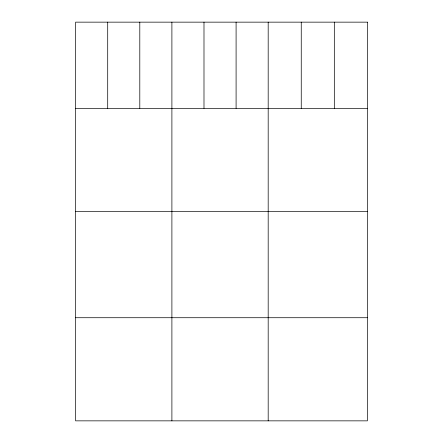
<?xml version="1.0" encoding="UTF-8"?>
<svg xmlns="http://www.w3.org/2000/svg" width="443" height="443" viewBox="0 0 443 443"><rect width="100%" height="100%" fill="white"/><g stroke="black" fill="none" stroke-linecap="round" stroke-linejoin="round"><path stroke-width="0.66" d="M75.609 108.33L367.391 108.33M75.609 211.461L367.391 211.461M75.609 317.72L367.391 317.72M334.321 22.15L334.321 108.33M301.251 22.15L301.251 108.33M268.187 22.15L268.187 420.85M236.091 22.15L236.091 108.33M203.99 22.15L203.99 108.33M171.895 22.15L171.895 420.85M139.8 22.15L139.8 108.33M107.704 22.15L107.704 108.33M367.391 22.15L75.609 22.15L75.609 420.85L367.391 420.85L367.391 22.15"/></g></svg>
